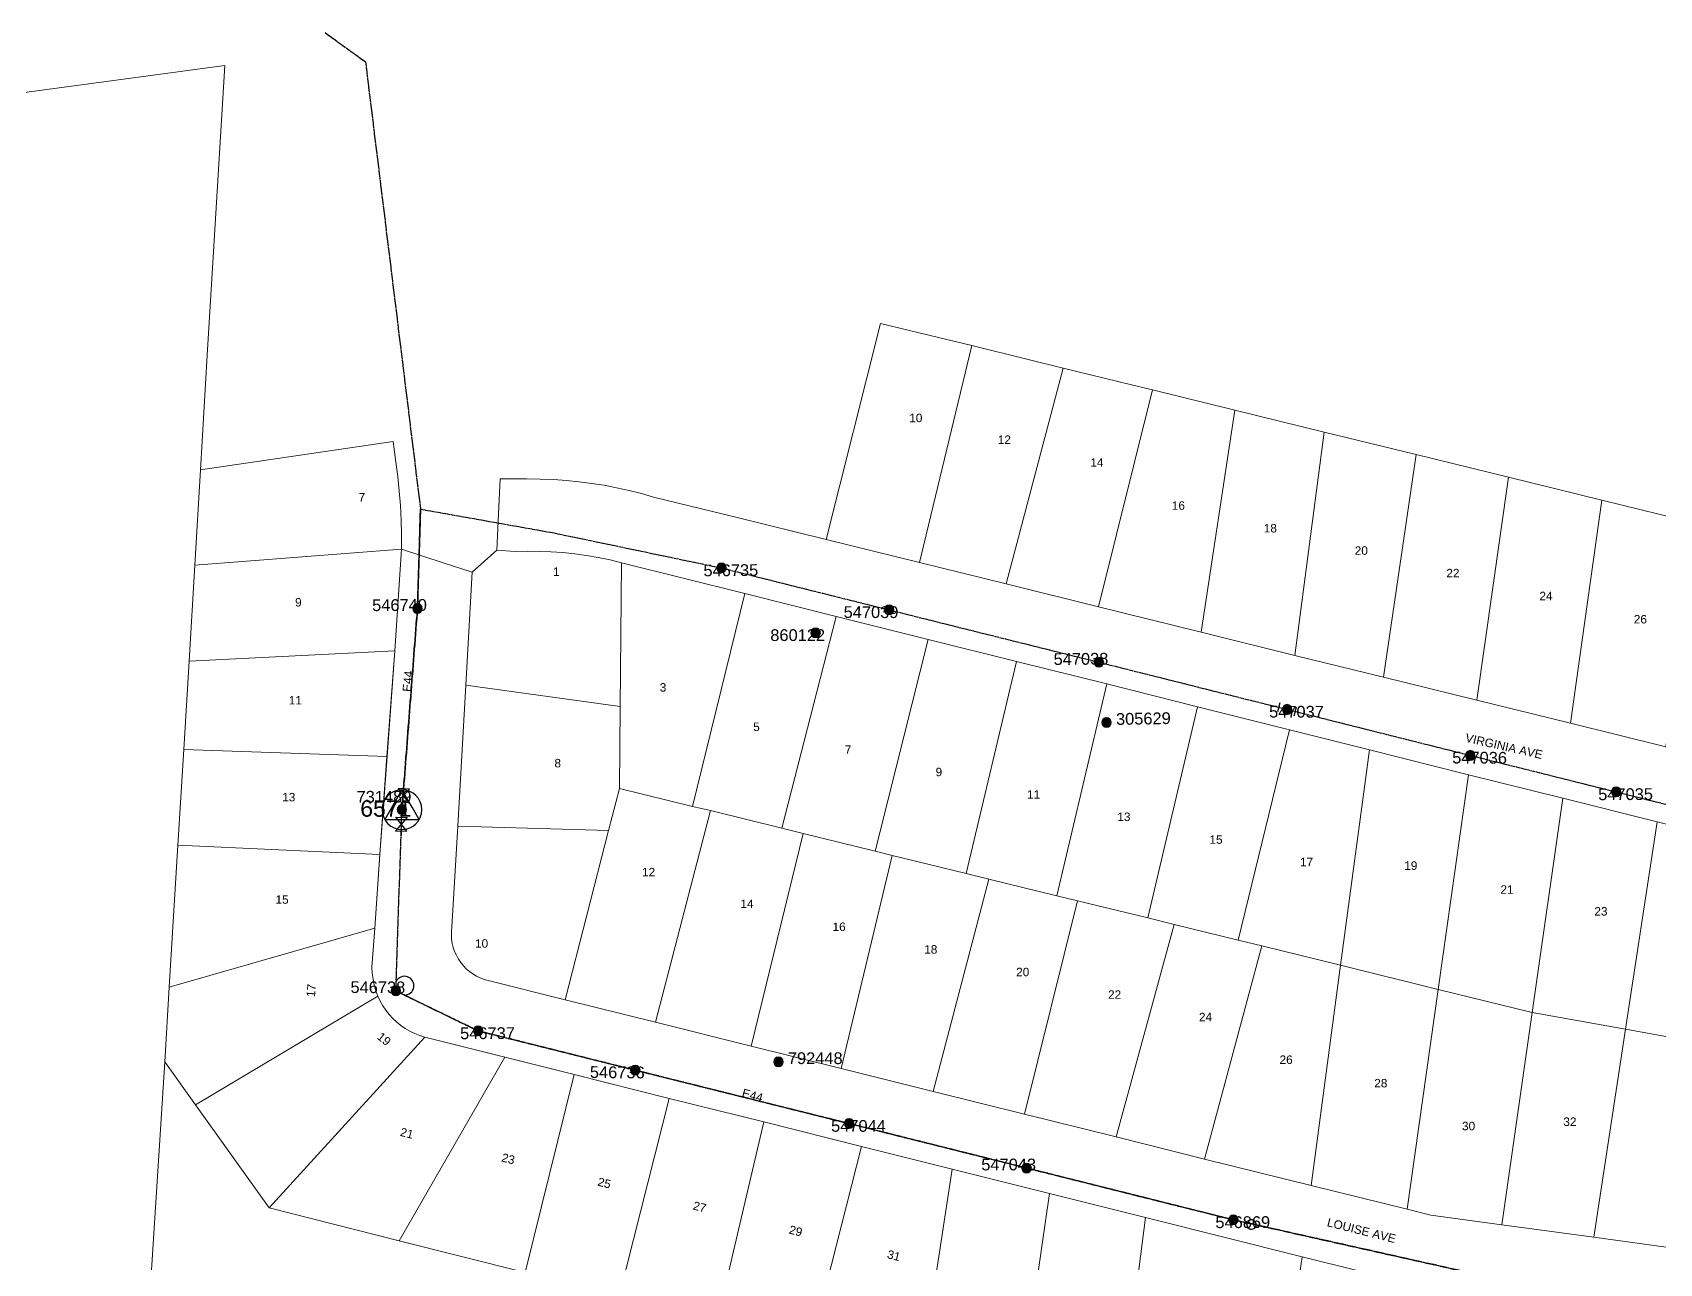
# Model space of a CAD drawing. Header units: metres. Extents: x 311460 to 313373, y 6261260 to 6263889.
# Drawn here: x 312345 to 312691.2, y 6262948.9 to 6263210.7 of the extents above; entities that cross this region are included whole.
import ezdxf
from ezdxf.enums import TextEntityAlignment as Align

# ---------------------------------------------------------------- set-up
doc = ezdxf.new("R2010")
doc.units = ezdxf.units.M
doc.linetypes.add('Cable Exist OH', pattern=[1, 1, 0])
doc.layers.get('0').update_dxf_attribs({"color": 6})
doc.layers.add('Cadastre Land Parcels_SP_EXT', color=9, linetype='Continuous', lineweight=5)
doc.layers.add('Cadastre Roads_SP_EXT', color=9, linetype='Continuous', lineweight=5)
for name, color, linetype in [('Equip_LV_EXT', 7, 'Continuous'), ('Equip_SP_LV_EXT', 7, 'Continuous'), ('Mains_HV_EXT', 7, 'Continuous'), ('Mains_LV_EXT', 7, 'Continuous'), ('Mains_SL_EXT', 7, 'Continuous'), ('Sub_SP_TR_HV_LV_EXT', 7, 'Continuous'), ('SupportsOH_SP_TR_HV_LV_SL_EXT', 7, 'Continuous')]:
    doc.layers.add(name, color=color, linetype=linetype)
doc.layers.get('0').freeze()
doc.styles.add('POLE_LABEL', font='arial.ttf')
doc.styles.get("Standard").update_dxf_attribs({"font": 'arial.ttf'})

# ---------------------------------------------------------------- blocks, each defined once
blk = doc.blocks.new('SUB_POLE_EXT')
blk.add_wipeout([(0, 4.22), (0.42, 4.2), (0.83, 4.14), (1.21, 4.05), (1.62, 3.9), (1.99, 3.72), (2.35, 3.51), (2.68, 3.26), (2.99, 2.99), (3.28, 2.66), (3.52, 2.34), (3.76, 1.92), (3.9, 1.62), (4.04, 1.23), (4.18, 0.63), (4.22, 0), (4.18, -0.61), (4.06, -1.15), (3.9, -1.62), (3.58, -2.24), (3.22, -2.73), (2.97, -3.01), (2.68, -3.26), (2.36, -3.5), (2, -3.72), (1.64, -3.89), (1.25, -4.03), (0.82, -4.14), (0.42, -4.2), (0, -4.22), (-0.41, -4.2), (-0.8, -4.15), (-1.21, -4.05), (-1.62, -3.9), (-1.99, -3.73), (-2.35, -3.51), (-2.68, -3.26), (-2.96, -3.02), (-3.23, -2.72), (-3.51, -2.35), (-3.71, -2.01), (-3.91, -1.6), (-4.05, -1.21), (-4.16, -0.76), (-4.22, -0.14), (-4.21, 0.39), (-4.14, 0.83), (-4.03, 1.27), (-3.9, 1.63), (-3.71, 2.02), (-3.5, 2.37), (-3.28, 2.67), (-2.99, 2.99), (-2.68, 3.27), (-2.33, 3.52), (-1.98, 3.73), (-1.63, 3.9), (-1.2, 4.05), (-0.78, 4.15), (-0.4, 4.21)])
blk.add_line((2.16, 0.48), (2.16, 0.48, 0))
blk.add_lwpolyline([(-4.22, 0, 1), (4.22, 0, 1)], format="xyb", close=True)
blk.add_lwpolyline([(2.14, 0.52), (0, 4.22), (-3.66, -2.11), (3.66, -2.11)], close=True)
for tag, height, flags, p in [('ASSET_NUM', 3.5, 8, (2, 2)), ('STREET_CODE', 0.2, 9, (1.5, 0)), ('CONSTRUCTED_VOLTAGE', 0.2, 9, (1.5, -0.2)), ('OPERATING_VOLTAGE', 0.2, 9, (1.5, -0.6)), ('OPERATED_BY', 0.2, 9, (1.5, -0.8)), ('ORIENTATION', 0.2, 9, (1.5, -1.2)), ('OWNED_BY', 0.2, 9, (1.5, -1.4)), ('SECONDARY_VOLTAGE', 0.2, 9, (1.5, -1.6)), ('STATE', 0.2, 9, (1.5, -1.8)), ('SUBSTATION_TYPE', 0.2, 9, (1.5, -2)), ('STREETNAME', 0.2, 9, (1.5, -2.8)), ('SUBURB', 0.2, 9, (1.5, -3)), ('Z', 0.2, 1, (1.5, -3.4)), ('NO_PHASES', 0.2, 9, (1.5, -0.4)), ('MAINTAINED_BY', 0.2, 9, (1.5, -1)), ('USAGE', 0.2, 9, (1.5, -2.2)), ('LEGEND', 0.2, 9, (1.5, -2.4)), ('LOCATION', 0.2, 9, (1.5, -2.6)), ('NOTES', 0.2, 9, (1.5, -3.2))]:
    blk.add_attdef(tag, text='', height=height, dxfattribs=dict(flags=flags)).set_placement(p, align=Align.MIDDLE_LEFT)
blk = doc.blocks.new('LV_OH_LINKS_DISTFUSE_EXT')
for p, q in [((0, 0), (0.96, 0)), ((3.84, 0), (4.8, 0))]:
    blk.add_line(p, q)
blk.add_lwpolyline([(3.84, -1.2), (3.84, 1.2), (0.96, -1.2), (0.96, 1.2)], close=True)
at = {"flags": 9}
for tag, p in [('ACTUAL_STATUS', (0, 0)), ('CONSTRUCTED_VOLTAGE', (0, -0.2)), ('OPERATING_VOLTAGE', (0, -0.6)), ('ORIENTATION', (0, -0.8)), ('OWNED_BY', (0, -1)), ('STATE', (0, -1.2)), ('SWITCH_TYPE', (0, -1.4)), ('NO_PHASES', (0, -0.4)), ('USAGE', (0, -1.6)), ('NOTES', (0, -1.8))]:
    blk.add_attdef(tag, text='', height=0.2, dxfattribs=at).set_placement(p, align=Align.MIDDLE_LEFT)
at = {"flags": 1}
blk.add_attdef('Z', (0, 0), '', height=0.2, dxfattribs=at)
blk = doc.blocks.new('LV_OH_LINKS_OPEN_EXT')
for p, q in [((-0.17, 4.97), (-0.17, 5.46)), ((0.17, 4.97), (0.17, 5.46)), ((-0.17, 3), (-0.17, 2.5)), ((0.17, 3), (0.17, 2.5))]:
    blk.add_line(p, q)
blk.add_lwpolyline([(0, 2.99, 1), (0, 4.98, 1)], format="xyb", close=True)
at = {"flags": 9}
for tag, p in [('ACTUAL_STATUS', (0, 0)), ('CONSTRUCTED_VOLTAGE', (0, -0.2)), ('OPERATING_VOLTAGE', (0, -0.6)), ('ORIENTATION', (0, -0.8)), ('OWNED_BY', (0, -1)), ('STATE', (0, -1.2)), ('SWITCH_TYPE', (0, -1.4)), ('NO_PHASES', (0, -0.4)), ('USAGE', (0, -1.6)), ('LEGEND', (0, -1.8)), ('NOTES', (0, -2))]:
    blk.add_attdef(tag, text='', height=0.2, dxfattribs=at).set_placement(p, align=Align.MIDDLE_LEFT)
at = {"flags": 1}
blk.add_attdef('Z', (0, 0), '', height=0.2, dxfattribs=at)
blk = doc.blocks.new('POLE_EXT')
blk.add_hatch(color=256).paths.add_polyline_path([(-1, 0, 1), (1, 0, 1)])
blk.add_lwpolyline([(-1, 0, 1), (1, 0, 1)], format="xyb", close=True)
for tag, height, flags, p in [('pNumber', 2.5, 8, (-17.84, 2.07)), ('OWNED_BY', 0.2, 9, (1.35, -0.4)), ('SPECIAL_USE', 0.2, 9, (1.35, -0.8)), ('STATE', 0.2, 9, (1.35, -1)), ('cLV', 0.2, 9, (1.35, -1.4)), ('hDepth', 0.2, 9, (1.35, -1.6)), ('hDia', 0.2, 9, (1.35, -1.8)), ('cHV', 0.2, 9, (1.35, -2)), ('cLinedev', 0.2, 9, (1.35, -3.4)), ('PARENT', 0.2, 9, (1.35, -0.6)), ('USAGE', 0.2, 9, (1.35, -1.2)), ('LBRACKET', 0.2, 9, (1.35, -2.2)), ('LExisting', 0.2, 9, (1.35, -2.4)), ('LANTNUMBER', 0.2, 9, (1.35, -2.6)), ('LOther', 0.2, 9, (1.35, -2.8)), ('LRemove', 0.2, 9, (1.35, -3)), ('LEGEND', 0.2, 9, (1.35, -3.2)), ('pExisting', 0.2, 9, (1.35, -3.8)), ('pFooting', 0.2, 9, (1.35, -4.4)), ('pNew', 0.2, 9, (1.35, -4.6)), ('pRelocate', 0.2, 9, (1.35, -5)), ('pRemove', 0.2, 9, (1.35, -5.2)), ('pReplace', 0.2, 9, (1.35, -5.4)), ('pStay', 0.2, 9, (1.35, -5.6)), ('pType', 0.2, 9, (1.35, -5.8)), ('cspan', 0.2, 9, (1.35, -6)), ('STREETNAME', 0.2, 9, (1.35, -6.2)), ('SUBURB', 0.2, 9, (1.35, -6.4)), ('OPERATED_BY', 0.2, 9, (1.36, -7.01)), ('LOCATION', 0.2, 9, (1.35, -3.6)), ('PFNUMBER', 0.2, 9, (1.35, -4)), ('NEWPFNUMBER', 0.2, 9, (1.35, -4.2)), ('NOTES', 0.2, 9, (1.35, -6.6)), ('MAINTAINED_BY', 0.2, 9, (1.36, -6.81))]:
    blk.add_attdef(tag, text='', height=height, dxfattribs=dict(flags=flags)).set_placement(p, align=Align.MIDDLE_LEFT)
at = {"style": 'POLE_LABEL'}
for tag, height, flags, p in [('STRUCTURE_PLANT_NUMBER', 0.2, 9, (1.35, 0.03)), ('ASSET_NUM', 2.5, 8, (2, 2)), ('STREET_CODE', 0.2, 9, (1.35, -0.2))]:
    blk.add_attdef(tag, text='', height=height, dxfattribs=dict(at, flags=flags)).set_placement(p, align=Align.MIDDLE_LEFT)
at = {"flags": 1}
blk.add_attdef('Z', (1.35, -7.33), '', height=0.2, dxfattribs=at)
blk = doc.blocks.new('End Shackle_EXT')
blk.add_wipeout([(0, 0.25), (1.81, 0.25), (1.82, -0.25), (0, -0.25)])
blk.add_line((1.81, -1), (1.81, 1))
at = {"flags": 1}
blk.add_attdef('Z', (0, 0), '', height=0.2, dxfattribs=at)
at = {"flags": 9}
for tag, p in [('CONNECTOR_TYPE', (0, 0)), ('CONSTRUCTED_VOLTAGE', (0, -0.2)), ('OPERATING_VOLTAGE', (0, -0.6)), ('ORIENTATION', (0, -0.8)), ('OWNED_BY', (0, -1)), ('STATE', (0, -1.2)), ('NO_PHASES', (0, -0.4)), ('USAGE', (0, -1.4)), ('NOTES', (0, -1.6))]:
    blk.add_attdef(tag, text='', height=0.2, dxfattribs=at).set_placement(p, align=Align.MIDDLE_LEFT)

msp = doc.modelspace()

# ---------------------------------------------------------------- linework, layer by layer
at = {"layer": 'Cadastre Land Parcels_SP_EXT', "linetype": 'Continuous'}
for points in [[(312363.8, 6262845.7), (312373.19, 6262991.84), (312373.19, 6262991.84), (312374.14, 6263007.67), (312375.97, 6263037.89), (312377.25, 6263058.22), (312378.38, 6263077.05), (312379.59, 6263097.48), (312380.8, 6263117.71), (312382.22, 6263142.14), (312383.58, 6263165.28), (312385.97, 6263203.75), (312261.17, 6263186.94)], [(312449.87, 6262947.02), (312423.05, 6262953.78), (312395.38, 6262960.79), (312379.68, 6262982.68), (312379.68, 6262982.68), (312373.19, 6262991.84), (312363.8, 6262845.7)], [(312604.9, 6262880.48), (312615.2, 6262950.36), (312581.85, 6262958.69), (312575.6, 6262910.11)], [(312639.71, 6262944.22), (312615.2, 6262950.36), (312604.9, 6262880.48)]]:
    msp.add_lwpolyline(points, dxfattribs=at)
for points in [[(312544.87, 6263144.15), (312539.83, 6263145.35), (312525.44, 6263148.86), (312513.89, 6263102.93), (312533.79, 6263098.02), (312544.87, 6263144.15)], [(312564.34, 6263139.33), (312556.91, 6263141.18), (312544.87, 6263144.15), (312533.79, 6263098.02), (312552.16, 6263093.49), (312564.34, 6263139.33)], [(312583.35, 6263134.71), (312578.83, 6263135.82), (312564.34, 6263139.33), (312552.16, 6263093.49), (312571.87, 6263088.58), (312583.35, 6263134.71)], [(312600.84, 6263130.43), (312583.35, 6263134.71), (312571.87, 6263088.58), (312593.68, 6263083.19), (312600.84, 6263130.43)], [(312619.89, 6263125.76), (312600.84, 6263130.43), (312593.68, 6263083.19), (312613.59, 6263078.26), (312619.89, 6263125.76)], [(312639.46, 6263120.95), (312619.89, 6263125.76), (312613.59, 6263078.26), (312632.49, 6263073.63), (312639.46, 6263120.95)], [(312422.33, 6263119.34), (312421.76, 6263123.73), (312380.8, 6263117.71), (312379.59, 6263097.48), (312423.51, 6263100.85), (312423.52, 6263103.95), (312423.46, 6263107.04), (312423.31, 6263110.13), (312423.07, 6263113.21), (312422.75, 6263116.28), (312422.33, 6263119.34)], [(312659.07, 6263116.14), (312639.46, 6263120.95), (312632.49, 6263073.63), (312652.36, 6263068.73), (312659.07, 6263116.14)], [(312678.9, 6263111.27), (312659.07, 6263116.14), (312652.36, 6263068.73), (312672.3, 6263063.82), (312678.9, 6263111.27)], [(312699.12, 6263106.3), (312678.9, 6263111.27), (312672.3, 6263063.82), (312692.58, 6263058.81), (312699.12, 6263106.3)], [(312378.38, 6263077.05), (312422.11, 6263079.22), (312423.51, 6263100.85), (312379.59, 6263097.48), (312378.38, 6263077.05)], [(312470.38, 6263097.97), (312467.91, 6263098.57), (312465.42, 6263099.08), (312462.92, 6263099.51), (312460.4, 6263099.85), (312457.87, 6263100.12), (312455.34, 6263100.3), (312452.8, 6263100.39), (312450.26, 6263100.41), (312447.72, 6263100.34), (312443.82, 6263100.66), (312438.61, 6263095.96), (312437.26, 6263071.92), (312470.09, 6263067.36), (312470.38, 6263097.97)], [(312496.61, 6263091.4), (312470.38, 6263097.97), (312470.09, 6263067.36), (312469.91, 6263049.95), (312485.48, 6263046.14), (312496.61, 6263091.4)], [(312516, 6263086.56), (312496.61, 6263091.4), (312485.48, 6263046.14), (312489.29, 6263045.24), (312504.47, 6263041.52), (312516, 6263086.56)], [(312535.62, 6263081.64), (312516, 6263086.56), (312504.47, 6263041.52), (312508.99, 6263040.39), (312524.29, 6263036.61), (312535.62, 6263081.64)], [(312422.11, 6263079.22), (312378.38, 6263077.05), (312377.25, 6263058.22), (312420.46, 6263056.78), (312422.11, 6263079.22)], [(312554.4, 6263076.99), (312535.62, 6263081.64), (312524.29, 6263036.61), (312527.91, 6263035.69), (312543.67, 6263031.87), (312554.4, 6263076.99)], [(312573.61, 6263072.18), (312554.4, 6263076.99), (312543.67, 6263031.87), (312548.49, 6263030.68), (312562.98, 6263027.13), (312573.61, 6263072.18)], [(312592.92, 6263067.35), (312573.61, 6263072.18), (312562.98, 6263027.13), (312567.4, 6263026.04), (312582.36, 6263022.43), (312592.92, 6263067.35)], [(312470.09, 6263067.36), (312437.26, 6263071.92), (312435.54, 6263041.97), (312467.61, 6263041), (312469.91, 6263049.95), (312470.09, 6263067.36)], [(312612.5, 6263062.44), (312592.92, 6263067.35), (312582.36, 6263022.43), (312587.93, 6263021.05), (312601.56, 6263017.71), (312612.5, 6263062.44)], [(312629.5, 6263058.16), (312612.5, 6263062.44), (312601.56, 6263017.71), (312606.61, 6263016.49), (312623.36, 6263012.35), (312629.5, 6263058.16)], [(312650.6, 6263052.87), (312629.5, 6263058.16), (312623.36, 6263012.35), (312644.12, 6263007.22), (312650.6, 6263052.87)], [(312670.63, 6263047.87), (312650.6, 6263052.87), (312644.12, 6263007.22), (312664.11, 6263002.29), (312670.63, 6263047.87)], [(312485.48, 6263046.14), (312469.91, 6263049.95), (312467.61, 6263041), (312458.38, 6263005.02), (312477.56, 6263000.27), (312489.29, 6263045.24), (312485.48, 6263046.14)], [(312690.71, 6263042.84), (312670.63, 6263047.87), (312664.11, 6263002.29), (312683.97, 6262998.74), (312690.71, 6263042.84)], [(312508.99, 6263040.39), (312504.47, 6263041.52), (312489.29, 6263045.24), (312477.56, 6263000.27), (312497.96, 6262995.16), (312508.99, 6263040.39)], [(312467.61, 6263041), (312435.54, 6263041.97), (312434.27, 6263020.55), (312434.17, 6263019.66), (312434.15, 6263018.77), (312434.21, 6263017.88), (312434.34, 6263017), (312434.55, 6263016.13), (312434.84, 6263015.28), (312435.21, 6263014.47), (312435.64, 6263013.68), (312436.14, 6263012.94), (312436.7, 6263012.25), (312437.32, 6263011.61), (312438, 6263011.02), (312438.72, 6263010.5), (312439.49, 6263010.04), (312440.3, 6263009.65), (312441.13, 6263009.34), (312441.99, 6263009.1), (312458.38, 6263005.02), (312467.61, 6263041)], [(312712.3, 6263037.46), (312690.71, 6263042.84), (312683.97, 6262998.74), (312705.85, 6262994.83), (312712.3, 6263037.46)], [(312418.95, 6263035.94), (312375.97, 6263037.89), (312374.14, 6263007.67), (312417.84, 6263020.24), (312418.95, 6263035.94)], [(312527.91, 6263035.69), (312524.29, 6263036.61), (312508.99, 6263040.39), (312497.96, 6262995.16), (312517.09, 6262990.37), (312527.91, 6263035.69)], [(312543.67, 6263031.87), (312527.91, 6263035.69), (312517.09, 6262990.37), (312536.66, 6262985.53), (312548.49, 6263030.68), (312543.67, 6263031.87)], [(312562.98, 6263027.13), (312548.49, 6263030.68), (312536.66, 6262985.53), (312556.08, 6262980.71), (312567.4, 6263026.04), (312562.98, 6263027.13)], [(312582.36, 6263022.43), (312567.4, 6263026.04), (312556.08, 6262980.71), (312575.57, 6262975.87), (312587.93, 6263021.05), (312582.36, 6263022.43)], [(312418.48, 6263005.76), (312418.07, 6263006.95), (312417.74, 6263008.17), (312417.49, 6263009.41), (312417.32, 6263010.66), (312417.23, 6263011.92), (312417.84, 6263020.24), (312374.14, 6263007.67), (312373.19, 6262991.84), (312379.68, 6262982.68), (312418.48, 6263005.76)], [(312601.56, 6263017.71), (312587.93, 6263021.05), (312575.57, 6262975.87), (312594.38, 6262971.14), (312606.61, 6263016.49), (312601.56, 6263017.71)], [(312623.36, 6263012.35), (312606.61, 6263016.49), (312594.38, 6262971.14), (312617.09, 6262965.5), (312623.36, 6263012.35)], [(312644.12, 6263007.22), (312623.36, 6263012.35), (312617.09, 6262965.5), (312637.49, 6262960.46), (312644.12, 6263007.22)], [(312664.11, 6263002.29), (312644.12, 6263007.22), (312637.49, 6262960.46), (312642.52, 6262959.18), (312657.65, 6262957.16), (312664.11, 6263002.29)], [(312428.51, 6262997.05), (312427.42, 6262997.4), (312426.36, 6262997.83), (312425.34, 6262998.33), (312424.35, 6262998.91), (312423.41, 6262999.56), (312422.52, 6263000.28), (312421.68, 6263001.06), (312420.9, 6263001.9), (312420.19, 6263002.79), (312419.54, 6263003.74), (312418.97, 6263004.72), (312418.48, 6263005.76), (312379.68, 6262982.68), (312395.38, 6262960.79), (312428.51, 6262997.05)], [(312683.97, 6262998.74), (312664.11, 6263002.29), (312657.65, 6262957.16), (312677.22, 6262954.52), (312683.97, 6262998.74)], [(312423.05, 6262953.78), (312445.55, 6262992.78), (312428.51, 6262997.05), (312395.38, 6262960.79), (312423.05, 6262953.78)], [(312705.85, 6262994.83), (312683.97, 6262998.74), (312677.22, 6262954.52), (312699.3, 6262951.49), (312705.85, 6262994.83)], [(312449.87, 6262947.02), (312460.26, 6262989.1), (312445.55, 6262992.78), (312423.05, 6262953.78), (312449.87, 6262947.02)], [(312469.86, 6262941.97), (312480.52, 6262984), (312460.26, 6262989.1), (312449.87, 6262947.02), (312469.86, 6262941.97)], [(312490.67, 6262936.75), (312500.61, 6262979.03), (312480.52, 6262984), (312469.86, 6262941.97), (312490.67, 6262936.75)], [(312510.7, 6262931.73), (312521.41, 6262973.82), (312500.61, 6262979.03), (312490.67, 6262936.75), (312510.7, 6262931.73)], [(312534.08, 6262925.82), (312540.73, 6262969), (312521.41, 6262973.82), (312510.7, 6262931.73), (312534.08, 6262925.82)], [(312554.07, 6262912.83), (312561.42, 6262963.82), (312540.73, 6262969), (312534.08, 6262925.82), (312532.8, 6262915.45), (312554.07, 6262912.83)], [(312581.85, 6262958.69), (312561.42, 6262963.82), (312554.07, 6262912.83), (312575.6, 6262910.11), (312581.85, 6262958.69)]]:
    msp.add_lwpolyline(points, close=True, dxfattribs=at)
at = {"layer": 'Cadastre Roads_SP_EXT', "linetype": 'Continuous'}
msp.add_lwpolyline([(312692.58, 6263058.81), (312672.3, 6263063.82), (312652.36, 6263068.73), (312632.49, 6263073.63), (312613.59, 6263078.26), (312593.68, 6263083.19), (312571.87, 6263088.58), (312552.16, 6263093.49), (312533.79, 6263098.02), (312513.89, 6263102.93), (312513.89, 6263102.93), (312494.98, 6263107.57), (312477.19, 6263111.94), (312474.59, 6263112.68), (312471.97, 6263113.34), (312469.32, 6263113.93), (312466.66, 6263114.43), (312463.99, 6263114.85), (312461.31, 6263115.19), (312458.61, 6263115.45), (312455.93, 6263115.64), (312453.06, 6263115.77), (312450.21, 6263115.82), (312444.51, 6263115.81), (312444.17, 6263108.34), (312443.82, 6263100.66), (312447.72, 6263100.34), (312450.26, 6263100.41), (312452.8, 6263100.39), (312455.34, 6263100.3), (312457.87, 6263100.12), (312460.4, 6263099.85), (312462.92, 6263099.51), (312465.42, 6263099.08), (312467.91, 6263098.57), (312470.38, 6263097.97), (312496.61, 6263091.4), (312516, 6263086.56), (312535.62, 6263081.64), (312554.4, 6263076.99), (312573.61, 6263072.18), (312592.92, 6263067.35), (312612.5, 6263062.44), (312629.5, 6263058.16), (312650.6, 6263052.87), (312670.63, 6263047.87), (312690.71, 6263042.84), (312712.3, 6263037.46)], dxfattribs=at)
at = {"layer": 'Mains_LV_EXT', "linetype": 'Cable Exist OH'}
for points in [[(312427.58, 6263109.37), (312426.94, 6263088.25)], [(312455.69, 6263104.37), (312491.6, 6263096.87)], [(312491.6, 6263096.87), (312527.27, 6263087.95)], [(312527.27, 6263087.95), (312571.94, 6263076.81)], [(312650.93, 6263057), (312681.98, 6263049.24)], [(312681.98, 6263049.24), (312712.7, 6263041.58)], [(312422.34, 6263006.89), (312439.83, 6262998.41)], [(312439.83, 6262998.41), (312473.29, 6262990.04)], [(312473.29, 6262990.04), (312518.77, 6262978.69)], [(312518.77, 6262978.69), (312556.55, 6262969.23)], [(312556.55, 6262969.23), (312600.53, 6262958.22)], [(312600.53, 6262958.22), (312652.38, 6262946.62)]]:
    msp.add_lwpolyline(points, dxfattribs=at)
at = {"layer": 'Mains_LV_EXT', "linetype": 'Continuous'}
msp.add_lwpolyline([(312424.14, 6263006.02, 1.832639), (312422.39, 6263008.89)], format="xyb", dxfattribs=at)
at = {"layer": 'Mains_SL_EXT', "linetype": 'Cable Exist OH'}
for points in [[(312427.58, 6263109.37), (312455.69, 6263104.37), (312491.6, 6263096.87)], [(312491.6, 6263096.87), (312527.27, 6263087.95), (312571.94, 6263076.81)], [(312650.93, 6263057), (312681.98, 6263049.24), (312712.7, 6263041.58)], [(312473.29, 6262990.04), (312439.83, 6262998.41), (312422.34, 6263006.89)], [(312556.55, 6262969.23), (312518.77, 6262978.69), (312473.29, 6262990.04)], [(312652.38, 6262946.62), (312600.53, 6262958.22), (312556.55, 6262969.23)]]:
    msp.add_lwpolyline(points, dxfattribs=at)

# ---------------------------------------------------------------- block references
at = {"layer": 'Equip_SP_LV_EXT', "rotation": 255.5199637640317}
msp.add_blockref('LV_OH_LINKS_OPEN_EXT', (312600.53, 6262958.22), dxfattribs=at)
at = {"layer": 'Sub_SP_TR_HV_LV_EXT'}
ref = msp.add_blockref('SUB_POLE_EXT', (312423.64, 6263045.45), dxfattribs=at)
ref.add_attrib('ASSET_NUM', '6571', dxfattribs={"layer": '0', "height": 3.5}).set_placement((312425.64, 6263045.7), align=Align.MIDDLE_RIGHT)
at = {"layer": 'SupportsOH_SP_TR_HV_LV_SL_EXT'}
ref = msp.add_blockref('POLE_EXT', (312491.6, 6263096.87), dxfattribs=at)
ref.add_attrib('ASSET_NUM', '546735', dxfattribs={"layer": '0', "height": 2.5, "rotation": 0.4558, "style": 'POLE_LABEL'}).set_placement((312493.6, 6263097.62), align=Align.TOP_CENTER)
ref = msp.add_blockref('POLE_EXT', (312426.94, 6263088.25), dxfattribs=at)
ref.add_attrib('ASSET_NUM', '546740', dxfattribs={"layer": '0', "height": 2.5, "rotation": 0.3261, "style": 'POLE_LABEL'}).set_placement((312428.94, 6263089), align=Align.MIDDLE_RIGHT)
ref = msp.add_blockref('POLE_EXT', (312527.27, 6263087.95), dxfattribs=at)
ref.add_attrib('ASSET_NUM', '547039', dxfattribs={"layer": '0', "height": 2.5, "rotation": 359.8847, "style": 'POLE_LABEL'}).set_placement((312529.27, 6263088.7), align=Align.TOP_RIGHT)
ref = msp.add_blockref('POLE_EXT', (312511.66, 6263083.07), dxfattribs=at)
ref.add_attrib('ASSET_NUM', '860122', dxfattribs={"layer": '0', "height": 2.5, "style": 'POLE_LABEL'}).set_placement((312513.66, 6263083.82), align=Align.TOP_RIGHT)
ref = msp.add_blockref('POLE_EXT', (312571.94, 6263076.81), dxfattribs=at)
ref.add_attrib('ASSET_NUM', '547038', dxfattribs={"layer": '0', "height": 2.5, "rotation": 0.4566, "style": 'POLE_LABEL'}).set_placement((312573.94, 6263077.56), align=Align.MIDDLE_RIGHT)
ref = msp.add_blockref('POLE_EXT', (312573.56, 6263063.97), dxfattribs=at)
ref.add_attrib('ASSET_NUM', '305629', dxfattribs={"layer": '0', "height": 2.5, "rotation": 1, "style": 'POLE_LABEL'}).set_placement((312575.56, 6263064.72), align=Align.MIDDLE_LEFT)
ref = msp.add_blockref('POLE_EXT', (312650.93, 6263057), dxfattribs=at)
ref.add_attrib('ASSET_NUM', '547036', dxfattribs={"layer": '0', "height": 2.5, "rotation": 359.7588, "style": 'POLE_LABEL'}).set_placement((312652.93, 6263057.75), align=Align.TOP_CENTER)
ref = msp.add_blockref('POLE_EXT', (312681.98, 6263049.24), dxfattribs=at)
ref.add_attrib('ASSET_NUM', '547035', dxfattribs={"layer": '0', "height": 2.5, "rotation": 0.2784, "style": 'POLE_LABEL'}).set_placement((312683.98, 6263049.99), align=Align.TOP_CENTER)
ref = msp.add_blockref('POLE_EXT', (312422.34, 6263006.89), dxfattribs=at)
ref.add_attrib('ASSET_NUM', '546738', dxfattribs={"layer": '0', "height": 2.5, "rotation": 359.5976, "style": 'POLE_LABEL'}).set_placement((312424.34, 6263007.64), align=Align.MIDDLE_RIGHT)
ref = msp.add_blockref('POLE_EXT', (312439.83, 6262998.41), dxfattribs=at)
ref.add_attrib('ASSET_NUM', '546737', dxfattribs={"layer": '0', "height": 2.5, "rotation": 0.3129, "style": 'POLE_LABEL'}).set_placement((312441.83, 6262999.16), align=Align.TOP_CENTER)
ref = msp.add_blockref('POLE_EXT', (312503.75, 6262991.84), dxfattribs=at)
ref.add_attrib('ASSET_NUM', '792448', dxfattribs={"layer": '0', "height": 2.5, "style": 'POLE_LABEL'}).set_placement((312505.75, 6262992.59), align=Align.MIDDLE_LEFT)
ref = msp.add_blockref('POLE_EXT', (312473.29, 6262990.04), dxfattribs=at)
ref.add_attrib('ASSET_NUM', '546736', dxfattribs={"layer": '0', "height": 2.5, "rotation": 359.4377, "style": 'POLE_LABEL'}).set_placement((312475.29, 6262990.79), align=Align.TOP_RIGHT)
ref = msp.add_blockref('POLE_EXT', (312518.77, 6262978.69), dxfattribs=at)
ref.add_attrib('ASSET_NUM', '547044', dxfattribs={"layer": '0', "height": 2.5, "rotation": 359.9712, "style": 'POLE_LABEL'}).set_placement((312520.77, 6262979.44), align=Align.TOP_CENTER)
ref = msp.add_blockref('POLE_EXT', (312556.55, 6262969.23), dxfattribs=at)
ref.add_attrib('ASSET_NUM', '547043', dxfattribs={"layer": '0', "height": 2.5, "rotation": 359.9811, "style": 'POLE_LABEL'}).set_placement((312558.55, 6262969.98), align=Align.MIDDLE_RIGHT)
ref = msp.add_blockref('POLE_EXT', (312600.53, 6262958.22), dxfattribs=at)
ref.add_attrib('ASSET_NUM', '546869', dxfattribs={"layer": '0', "height": 2.5, "rotation": 0.1516, "style": 'POLE_LABEL'}).set_placement((312602.53, 6262958.97), align=Align.TOP_CENTER)

# ---------------------------------------------------------------- texts
at = {"layer": 'Cadastre Land Parcels_SP_EXT'}
for s, p in [('10', (312531.57, 6263127.86)), ('12', (312550.41, 6263123.23)), ('14', (312570.11, 6263118.39)), ('7', (312414.41, 6263110.97)), ('16', (312587.44, 6263109.23)), ('18', (312607, 6263104.41)), ('20', (312626.36, 6263099.65)), ('1', (312455.77, 6263095.17)), ('22', (312645.85, 6263094.86)), ('9', (312400.9, 6263088.65)), ('24', (312665.66, 6263089.99)), ('26', (312685.73, 6263085.05)), ('3', (312478.49, 6263070.56)), ('11', (312399.55, 6263067.82)), ('5', (312498.37, 6263062.17)), ('7', (312517.87, 6263057.34)), ('8', (312456.08, 6263054.44)), ('9', (312537.18, 6263052.56)), ('13', (312398.16, 6263047.21)), ('11', (312556.63, 6263047.77)), ('13', (312575.85, 6263043.03)), ('15', (312595.45, 6263038.19)), ('17', (312614.71, 6263033.43)), ('19', (312636.89, 6263032.65)), ('12', (312474.71, 6263031.27)), ('15', (312396.73, 6263025.44)), ('21', (312657.36, 6263027.56)), ('14', (312495.66, 6263024.52)), ('23', (312677.35, 6263022.93)), ('16', (312515.25, 6263019.64)), ('10', (312439.18, 6263016.09)), ('18', (312534.76, 6263014.83)), ('20', (312554.32, 6263010.02)), ('22', (312573.87, 6263005.22)), ('24', (312593.21, 6263000.45)), ('26', (312610.36, 6262991.37)), ('28', (312630.51, 6262986.38)), ('30', (312649.18, 6262977.26)), ('32', (312670.74, 6262978.18))]:
    msp.add_text(s, height=1.8, dxfattribs=at).set_placement(p)
for s, rotation, p in [('17', 85.6971, (312405.12, 6263005.53)), ('19', 321.2598, (312418.18, 6262996.85)), ('21', 345.9703, (312423.12, 6262976.1)), ('23', 345.8493, (312444.68, 6262970.67)), ('25', 346.0504, (312465.13, 6262965.52)), ('27', 345.9914, (312485.42, 6262960.44)), ('29', 345.9626, (312505.85, 6262955.33)), ('31', 345.962, (312526.73, 6262950.09))]:
    msp.add_text(s, height=1.8, rotation=rotation, dxfattribs=at).set_placement(p)
at = {"layer": 'Cadastre Roads_SP_EXT'}
for s, rotation, p in [('VIRGINIA AVE', 347.218, (312649.76, 6263059.92)), ('LOUISE AVE', 345.985, (312620.33, 6262956.89))]:
    msp.add_text(s, height=1.8, rotation=rotation, dxfattribs=at).set_placement(p)
at = {"layer": 'Mains_LV_EXT'}
for rotation, p in [(84.4416, (312425.54, 6263070.43)), (344.8734, (312495.83, 6262984.41))]:
    msp.add_text('E44', height=1.8, rotation=rotation, dxfattribs=at).set_placement(p)

# ---------------------------------------------------------------- next in the draw order: linework, layer by layer
at = {"layer": 'Cadastre Land Parcels_SP_EXT', "linetype": 'Continuous'}
msp.add_lwpolyline([(312420.46, 6263056.78), (312377.25, 6263058.22), (312375.97, 6263037.89), (312418.95, 6263035.94), (312420.46, 6263056.78)], close=True, dxfattribs=at)
at = {"layer": 'Cadastre Roads_SP_EXT', "linetype": 'Continuous'}
msp.add_lwpolyline([(312699.3, 6262951.49), (312677.22, 6262954.52), (312657.65, 6262957.16), (312642.52, 6262959.18), (312637.49, 6262960.46), (312617.09, 6262965.5), (312594.39, 6262971.14), (312575.57, 6262975.87), (312556.08, 6262980.71), (312536.66, 6262985.53), (312517.09, 6262990.37), (312497.96, 6262995.17), (312477.56, 6263000.27), (312458.38, 6263005.02), (312441.99, 6263009.1), (312441.13, 6263009.34), (312440.3, 6263009.65), (312439.49, 6263010.04), (312438.72, 6263010.5), (312438, 6263011.02), (312437.32, 6263011.61), (312436.7, 6263012.25), (312436.14, 6263012.94), (312435.64, 6263013.68), (312435.21, 6263014.47), (312434.84, 6263015.28), (312434.55, 6263016.13), (312434.34, 6263017), (312434.21, 6263017.88), (312434.15, 6263018.77), (312434.17, 6263019.66), (312434.27, 6263020.55), (312435.54, 6263041.97), (312437.26, 6263071.92), (312438.61, 6263095.96), (312432.43, 6263097.96), (312423.51, 6263100.85), (312422.11, 6263079.22), (312420.45, 6263056.78), (312418.95, 6263035.95), (312417.84, 6263020.24), (312417.23, 6263011.92), (312417.32, 6263010.66), (312417.49, 6263009.41), (312417.74, 6263008.17), (312418.07, 6263006.95), (312418.48, 6263005.76), (312418.97, 6263004.72), (312419.54, 6263003.74), (312420.19, 6263002.79), (312420.9, 6263001.9), (312421.68, 6263001.06), (312422.52, 6263000.28), (312423.41, 6262999.56), (312424.35, 6262998.91), (312425.34, 6262998.33), (312426.36, 6262997.83), (312427.42, 6262997.4), (312428.51, 6262997.05), (312445.55, 6262992.78), (312460.26, 6262989.1), (312480.52, 6262984), (312500.61, 6262979.03), (312521.41, 6262973.82), (312540.73, 6262969), (312561.42, 6262963.82), (312581.85, 6262958.69), (312615.2, 6262950.36), (312639.71, 6262944.22)], dxfattribs=at)
at = {"layer": 'Mains_HV_EXT', "linetype": 'Cable Exist OH'}
msp.add_lwpolyline([(312407.29, 6263210.72), (312415.88, 6263204.47), (312427.58, 6263109.37), (312426.94, 6263088.25), (312423.64, 6263045.45)], dxfattribs=at)
at = {"layer": 'Mains_LV_EXT', "linetype": 'Cable Exist OH'}
for points in [[(312426.94, 6263088.25), (312423.64, 6263045.45)], [(312422.34, 6263006.89), (312423.64, 6263045.45)]]:
    msp.add_lwpolyline(points, dxfattribs=at)
at = {"layer": 'Mains_SL_EXT', "linetype": 'Cable Exist OH'}
msp.add_lwpolyline([(312422.34, 6263006.89), (312423.64, 6263045.45), (312426.94, 6263088.25), (312427.58, 6263109.37)], dxfattribs=at)

# ---------------------------------------------------------------- next in the draw order: block references
at = {"layer": 'Equip_LV_EXT'}
for p, rotation in [((312423.74, 6263046.04), 85.84556977378087), ((312423.58, 6263044.78), 268.3458856798822)]:
    msp.add_blockref('LV_OH_LINKS_DISTFUSE_EXT', p, dxfattribs=dict(at, rotation=rotation))
at = {"layer": 'SupportsOH_SP_TR_HV_LV_SL_EXT'}
ref = msp.add_blockref('POLE_EXT', (312423.64, 6263045.45), dxfattribs=at)
ref.add_attrib('ASSET_NUM', '731489', dxfattribs={"layer": '0', "height": 2.5, "rotation": 0.0771, "style": 'POLE_LABEL'}).set_placement((312425.64, 6263046.2), align=Align.BOTTOM_RIGHT)

# ---------------------------------------------------------------- next in the draw order: block references
at = {"layer": 'Mains_LV_EXT', "rotation": 165.9359632868547}
msp.add_blockref('End Shackle_EXT', (312611.96, 6263066.78), dxfattribs=at)

# ---------------------------------------------------------------- next in the draw order: block references
at = {"layer": 'Mains_LV_EXT', "rotation": 345.9081767949168}
msp.add_blockref('End Shackle_EXT', (312611.96, 6263066.78), dxfattribs=at)

# ---------------------------------------------------------------- next in the draw order: linework, layer by layer
at = {"layer": 'Mains_LV_EXT', "linetype": 'Cable Exist OH'}
for points in [[(312571.94, 6263076.81), (312611.96, 6263066.78)], [(312611.96, 6263066.78), (312650.93, 6263057)]]:
    msp.add_lwpolyline(points, dxfattribs=at)
at = {"layer": 'Mains_SL_EXT', "linetype": 'Cable Exist OH'}
msp.add_lwpolyline([(312571.94, 6263076.81), (312611.96, 6263066.78), (312650.93, 6263057)], dxfattribs=at)

# ---------------------------------------------------------------- next in the draw order: block references
at = {"layer": 'SupportsOH_SP_TR_HV_LV_SL_EXT'}
ref = msp.add_blockref('POLE_EXT', (312611.96, 6263066.78), dxfattribs=at)
ref.add_attrib('ASSET_NUM', '547037', dxfattribs={"layer": '0', "height": 2.5, "rotation": 359.9337, "style": 'POLE_LABEL'}).set_placement((312613.96, 6263067.53), align=Align.TOP_CENTER)

doc.saveas('drawing.dxf')
